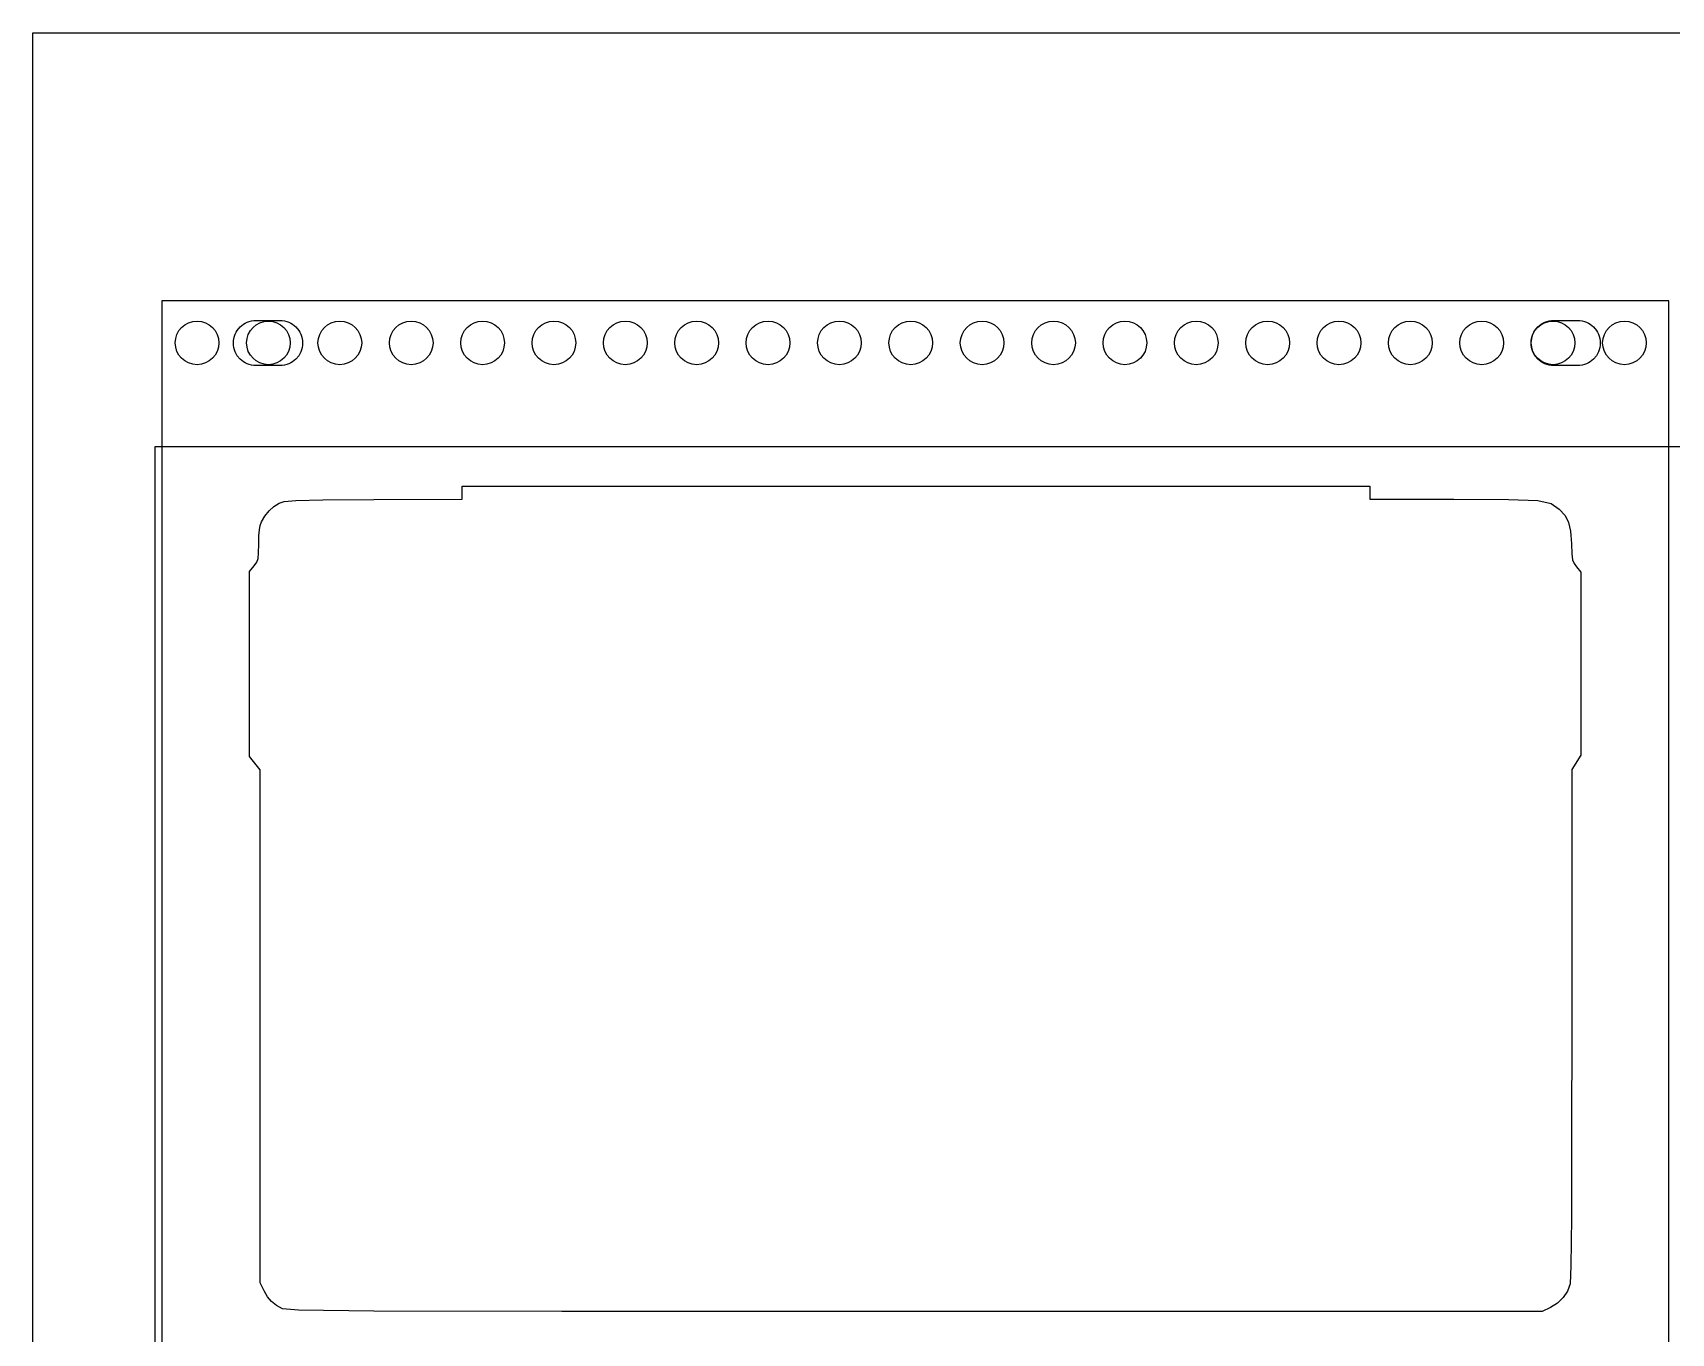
# Model space of a CAD drawing. Extents: x 0 to 234, y 0 to 155.
# Drawn here: x 0.2 to 116.9, y 62.3 to 154.9 of the extents above; entities that cross this region are included whole.
import ezdxf

# ---------------------------------------------------------------- set-up
doc = ezdxf.new("R2010")
doc.units = 0
doc.layers.get('0').update_dxf_attribs({"linetype": 'CONTINUOUS'})
doc.layers.add('Layer_1', color=7, linetype='CONTINUOUS')

msp = doc.modelspace()

# ---------------------------------------------------------------- linework, layer by layer
at = {"color": 7}
for p, q in [((11.025986, 134.120788), (11.29017, 134.264494)), ((11.29017, 134.264494), (11.582251, 134.354664)), ((11.582251, 134.354664), (11.895543, 134.386467)), ((11.895543, 134.386467), (12.209238, 134.354664)), ((12.209238, 134.354664), (12.501318, 134.264494)), ((12.501318, 134.264494), (12.765461, 134.120788)), ((16.108561, 134.120788), (16.372746, 134.264494)), ((16.372746, 134.264494), (16.664826, 134.354664)), ((16.664826, 134.354664), (16.978118, 134.386467)), ((16.978118, 134.386467), (17.291813, 134.354664)), ((17.291813, 134.354664), (17.583893, 134.264494)), ((17.583893, 134.264494), (17.848037, 134.120788)), ((21.191197, 134.120788), (21.455381, 134.264494)), ((21.455381, 134.264494), (21.747461, 134.354664)), ((21.747461, 134.354664), (22.060754, 134.386467)), ((22.060754, 134.386467), (22.374448, 134.354664)), ((22.374448, 134.354664), (22.666529, 134.264494)), ((22.666529, 134.264494), (22.930672, 134.120788)), ((26.273832, 134.120788), (26.538018, 134.264494)), ((26.538018, 134.264494), (26.830097, 134.354664)), ((26.830097, 134.354664), (27.14339, 134.386467)), ((27.14339, 134.386467), (27.457085, 134.354664)), ((27.457085, 134.354664), (27.749164, 134.264494)), ((27.749164, 134.264494), (28.013308, 134.120788)), ((31.356467, 134.120788), (31.620653, 134.264494)), ((31.620653, 134.264494), (31.912732, 134.354664)), ((31.912732, 134.354664), (32.226025, 134.386467)), ((32.226025, 134.386467), (32.53972, 134.354664)), ((32.53972, 134.354664), (32.831799, 134.264494)), ((32.831799, 134.264494), (33.095943, 134.120788)), ((36.439105, 134.120788), (36.703288, 134.264494)), ((36.703288, 134.264494), (36.995367, 134.354664)), ((36.995367, 134.354664), (37.30866, 134.386467)), ((37.30866, 134.386467), (37.622356, 134.354664)), ((37.622356, 134.354664), (37.914434, 134.264494)), ((37.914434, 134.264494), (38.178579, 134.120788)), ((41.52174, 134.120788), (41.785924, 134.264494)), ((41.785924, 134.264494), (42.078002, 134.354664)), ((42.078002, 134.354664), (42.391296, 134.386467)), ((42.391296, 134.386467), (42.704991, 134.354664)), ((42.704991, 134.354664), (42.99707, 134.264494)), ((42.99707, 134.264494), (43.261214, 134.120788)), ((46.604375, 134.120788), (46.868559, 134.264494)), ((46.868559, 134.264494), (47.16064, 134.354664)), ((47.16064, 134.354664), (47.473931, 134.386467)), ((47.473931, 134.386467), (47.787626, 134.354664)), ((47.787626, 134.354664), (48.079705, 134.264494)), ((48.079705, 134.264494), (48.343849, 134.120788)), ((51.68701, 134.120788), (51.951194, 134.264494)), ((51.951194, 134.264494), (52.243276, 134.354664)), ((52.243276, 134.354664), (52.556566, 134.386467)), ((52.556566, 134.386467), (52.870261, 134.354664)), ((52.870261, 134.354664), (53.162343, 134.264494)), ((53.162343, 134.264494), (53.426487, 134.120788)), ((56.769646, 134.120788), (57.033829, 134.264494)), ((57.033829, 134.264494), (57.325911, 134.354664)), ((57.325911, 134.354664), (57.639204, 134.386467)), ((57.639204, 134.386467), (57.952897, 134.354664)), ((57.952897, 134.354664), (58.244978, 134.264494)), ((58.244978, 134.264494), (58.509122, 134.120788)), ((61.852281, 134.120788), (62.116467, 134.264494)), ((62.116467, 134.264494), (62.408546, 134.354664)), ((62.408546, 134.354664), (62.721839, 134.386467)), ((62.721839, 134.386467), (63.035535, 134.354664)), ((63.035535, 134.354664), (63.327613, 134.264494)), ((63.327613, 134.264494), (63.591757, 134.120788)), ((66.934916, 134.120788), (67.1991, 134.264494)), ((67.1991, 134.264494), (67.491181, 134.354664)), ((67.491181, 134.354664), (67.804474, 134.386467)), ((67.804474, 134.386467), (68.118167, 134.354664)), ((68.118167, 134.354664), (68.410249, 134.264494)), ((68.410249, 134.264494), (68.674393, 134.120788)), ((72.017551, 134.120788), (72.281738, 134.264494)), ((72.281738, 134.264494), (72.573817, 134.354664)), ((72.573817, 134.354664), (72.88711, 134.386467)), ((72.88711, 134.386467), (73.200805, 134.354664)), ((73.200805, 134.354664), (73.492884, 134.264494)), ((73.492884, 134.264494), (73.757028, 134.120788)), ((77.100189, 134.120788), (77.364373, 134.264494)), ((77.364373, 134.264494), (77.656452, 134.354664)), ((77.656452, 134.354664), (77.969745, 134.386467)), ((77.969745, 134.386467), (78.28344, 134.354664)), ((78.28344, 134.354664), (78.575519, 134.264494)), ((78.575519, 134.264494), (78.839663, 134.120788)), ((82.182824, 134.120788), (82.447008, 134.264494)), ((82.447008, 134.264494), (82.739087, 134.354664)), ((82.739087, 134.354664), (83.05238, 134.386467)), ((83.05238, 134.386467), (83.366076, 134.354664)), ((83.366076, 134.354664), (83.658154, 134.264494)), ((83.658154, 134.264494), (83.922298, 134.120788)), ((87.26546, 134.120788), (87.529644, 134.264494)), ((87.529644, 134.264494), (87.821722, 134.354664)), ((87.821722, 134.354664), (88.135016, 134.386467)), ((88.135016, 134.386467), (88.448711, 134.354664)), ((88.448711, 134.354664), (88.74079, 134.264494)), ((88.74079, 134.264494), (89.004934, 134.120788)), ((92.348095, 134.120788), (92.612279, 134.264494)), ((92.612279, 134.264494), (92.90436, 134.354664)), ((92.90436, 134.354664), (93.217651, 134.386467)), ((93.217651, 134.386467), (93.531346, 134.354664)), ((93.531346, 134.354664), (93.823428, 134.264494)), ((93.823428, 134.264494), (94.087569, 134.120788)), ((97.43073, 134.120788), (97.694914, 134.264494)), ((97.694914, 134.264494), (97.986996, 134.354664)), ((97.986996, 134.354664), (98.300286, 134.386467)), ((98.300286, 134.386467), (98.613981, 134.354664)), ((98.613981, 134.354664), (98.906063, 134.264494)), ((98.906063, 134.264494), (99.170207, 134.120788)), ((102.513365, 134.120788), (102.777549, 134.264494)), ((102.777549, 134.264494), (103.069631, 134.354664)), ((103.069631, 134.354664), (103.382924, 134.386467)), ((103.382924, 134.386467), (103.696617, 134.354664)), ((103.696617, 134.354664), (103.988698, 134.264494)), ((103.988698, 134.264494), (104.252842, 134.120788)), ((107.596001, 134.120788), (107.860187, 134.264494)), ((107.860187, 134.264494), (108.152266, 134.354664)), ((108.152266, 134.354664), (108.465559, 134.386467)), ((108.465559, 134.386467), (108.779254, 134.354664)), ((108.779254, 134.354664), (109.071333, 134.264494)), ((109.071333, 134.264494), (109.335477, 134.120788)), ((112.678639, 134.120788), (112.942822, 134.264494)), ((112.942822, 134.264494), (113.234901, 134.354664)), ((113.234901, 134.354664), (113.548194, 134.386467)), ((113.548194, 134.386467), (113.86189, 134.354664)), ((113.86189, 134.354664), (114.153969, 134.264494)), ((114.153969, 134.264494), (114.418113, 134.120788)), ((10.340026, 132.830664), (10.371464, 133.144245)), ((10.371464, 133.144245), (10.462277, 133.43648)), ((10.462277, 133.43648), (10.605781, 133.700543)), ((10.605781, 133.700543), (10.795656, 133.930796)), ((10.795656, 133.930796), (11.025986, 134.120788)), ((12.765461, 134.120788), (12.995832, 133.930796)), ((12.995832, 133.930796), (13.185708, 133.700543)), ((13.185708, 133.700543), (13.329171, 133.43648)), ((13.329171, 133.43648), (13.41958, 133.144245)), ((13.41958, 133.144245), (13.45142, 132.830664)), ((15.422602, 132.830664), (15.454039, 133.144245)), ((15.454039, 133.144245), (15.544852, 133.43648)), ((15.544852, 133.43648), (15.688357, 133.700543)), ((15.688357, 133.700543), (15.878231, 133.930796)), ((15.878231, 133.930796), (16.108561, 134.120788)), ((17.848037, 134.120788), (18.078407, 133.930796)), ((18.078407, 133.930796), (18.268282, 133.700543)), ((18.268282, 133.700543), (18.411746, 133.43648)), ((18.411746, 133.43648), (18.502156, 133.144245)), ((18.502156, 133.144245), (18.533996, 132.830664)), ((20.505237, 132.830664), (20.536675, 133.144245)), ((20.536675, 133.144245), (20.627488, 133.43648)), ((20.627488, 133.43648), (20.770992, 133.700543)), ((20.770992, 133.700543), (20.960867, 133.930796)), ((20.960867, 133.930796), (21.191197, 134.120788)), ((22.930672, 134.120788), (23.161043, 133.930796)), ((23.161043, 133.930796), (23.350919, 133.700543)), ((23.350919, 133.700543), (23.494381, 133.43648)), ((23.494381, 133.43648), (23.584791, 133.144245)), ((23.584791, 133.144245), (23.616631, 132.830664)), ((25.587873, 132.830664), (25.619311, 133.144245)), ((25.619311, 133.144245), (25.710124, 133.43648)), ((25.710124, 133.43648), (25.853627, 133.700543)), ((25.853627, 133.700543), (26.043503, 133.930796)), ((26.043503, 133.930796), (26.273832, 134.120788)), ((28.013308, 134.120788), (28.243678, 133.930796)), ((28.243678, 133.930796), (28.433554, 133.700543)), ((28.433554, 133.700543), (28.577016, 133.43648)), ((28.577016, 133.43648), (28.667427, 133.144245)), ((28.667427, 133.144245), (28.699267, 132.830664)), ((30.670508, 132.830664), (30.701946, 133.144245)), ((30.701946, 133.144245), (30.792759, 133.43648)), ((30.792759, 133.43648), (30.936263, 133.700543)), ((30.936263, 133.700543), (31.126139, 133.930796)), ((31.126139, 133.930796), (31.356467, 134.120788)), ((33.095943, 134.120788), (33.326313, 133.930796)), ((33.326313, 133.930796), (33.516189, 133.700543)), ((33.516189, 133.700543), (33.659651, 133.43648)), ((33.659651, 133.43648), (33.750062, 133.144245)), ((33.750062, 133.144245), (33.781902, 132.830664)), ((35.753143, 132.830664), (35.784581, 133.144245)), ((35.784581, 133.144245), (35.875394, 133.43648)), ((35.875394, 133.43648), (36.018899, 133.700543)), ((36.018899, 133.700543), (36.208774, 133.930796)), ((36.208774, 133.930796), (36.439105, 134.120788)), ((38.178579, 134.120788), (38.408949, 133.930796)), ((38.408949, 133.930796), (38.598824, 133.700543)), ((38.598824, 133.700543), (38.742289, 133.43648)), ((38.742289, 133.43648), (38.832697, 133.144245)), ((38.832697, 133.144245), (38.864537, 132.830664)), ((40.835781, 132.830664), (40.867216, 133.144245)), ((40.867216, 133.144245), (40.958032, 133.43648)), ((40.958032, 133.43648), (41.101534, 133.700543)), ((41.101534, 133.700543), (41.291409, 133.930796)), ((41.291409, 133.930796), (41.52174, 134.120788)), ((43.261214, 134.120788), (43.491587, 133.930796)), ((43.491587, 133.930796), (43.681462, 133.700543)), ((43.681462, 133.700543), (43.824925, 133.43648)), ((43.824925, 133.43648), (43.915333, 133.144245)), ((43.915333, 133.144245), (43.947173, 132.830664)), ((45.918416, 132.830664), (45.949851, 133.144245)), ((45.949851, 133.144245), (46.040664, 133.43648)), ((46.040664, 133.43648), (46.184169, 133.700543)), ((46.184169, 133.700543), (46.374045, 133.930796)), ((46.374045, 133.930796), (46.604375, 134.120788)), ((48.343849, 134.120788), (48.574219, 133.930796)), ((48.574219, 133.930796), (48.764095, 133.700543)), ((48.764095, 133.700543), (48.90756, 133.43648)), ((48.90756, 133.43648), (48.997971, 133.144245)), ((48.997971, 133.144245), (49.02981, 132.830664)), ((51.001052, 132.830664), (51.032489, 133.144245)), ((51.032489, 133.144245), (51.123302, 133.43648)), ((51.123302, 133.43648), (51.266804, 133.700543)), ((51.266804, 133.700543), (51.45668, 133.930796)), ((51.45668, 133.930796), (51.68701, 134.120788)), ((53.426487, 134.120788), (53.656857, 133.930796)), ((53.656857, 133.930796), (53.846733, 133.700543)), ((53.846733, 133.700543), (53.990195, 133.43648)), ((53.990195, 133.43648), (54.080606, 133.144245)), ((54.080606, 133.144245), (54.112446, 132.830664)), ((56.083687, 132.830664), (56.115125, 133.144245)), ((56.115125, 133.144245), (56.205938, 133.43648)), ((56.205938, 133.43648), (56.34944, 133.700543)), ((56.34944, 133.700543), (56.539315, 133.930796)), ((56.539315, 133.930796), (56.769646, 134.120788)), ((58.509122, 134.120788), (58.739492, 133.930796)), ((58.739492, 133.930796), (58.929368, 133.700543)), ((58.929368, 133.700543), (59.07283, 133.43648)), ((59.07283, 133.43648), (59.163241, 133.144245)), ((59.163241, 133.144245), (59.195081, 132.830664)), ((61.166322, 132.830664), (61.19776, 133.144245)), ((61.19776, 133.144245), (61.288573, 133.43648)), ((61.288573, 133.43648), (61.432078, 133.700543)), ((61.432078, 133.700543), (61.62195, 133.930796)), ((61.62195, 133.930796), (61.852281, 134.120788)), ((63.591757, 134.120788), (63.822128, 133.930796)), ((63.822128, 133.930796), (64.012003, 133.700543)), ((64.012003, 133.700543), (64.155466, 133.43648)), ((64.155466, 133.43648), (64.245876, 133.144245)), ((64.245876, 133.144245), (64.277716, 132.830664)), ((66.248957, 132.830664), (66.280395, 133.144245)), ((66.280395, 133.144245), (66.371208, 133.43648)), ((66.371208, 133.43648), (66.514713, 133.700543)), ((66.514713, 133.700543), (66.704588, 133.930796)), ((66.704588, 133.930796), (66.934916, 134.120788)), ((68.674393, 134.120788), (68.904763, 133.930796)), ((68.904763, 133.930796), (69.094638, 133.700543)), ((69.094638, 133.700543), (69.238101, 133.43648)), ((69.238101, 133.43648), (69.328512, 133.144245)), ((69.328512, 133.144245), (69.360351, 132.830664)), ((71.331593, 132.830664), (71.36303, 133.144245)), ((71.36303, 133.144245), (71.453843, 133.43648)), ((71.453843, 133.43648), (71.597348, 133.700543)), ((71.597348, 133.700543), (71.787224, 133.930796)), ((71.787224, 133.930796), (72.017551, 134.120788)), ((73.757028, 134.120788), (73.987398, 133.930796)), ((73.987398, 133.930796), (74.177274, 133.700543)), ((74.177274, 133.700543), (74.320739, 133.43648)), ((74.320739, 133.43648), (74.411147, 133.144245)), ((74.411147, 133.144245), (74.442987, 132.830664)), ((76.41423, 132.830664), (76.445666, 133.144245)), ((76.445666, 133.144245), (76.536479, 133.43648)), ((76.536479, 133.43648), (76.679983, 133.700543)), ((76.679983, 133.700543), (76.869859, 133.930796)), ((76.869859, 133.930796), (77.100189, 134.120788)), ((78.839663, 134.120788), (79.070033, 133.930796)), ((79.070033, 133.930796), (79.259909, 133.700543)), ((79.259909, 133.700543), (79.403371, 133.43648)), ((79.403371, 133.43648), (79.493782, 133.144245)), ((79.493782, 133.144245), (79.525622, 132.830664)), ((81.496863, 132.830664), (81.528301, 133.144245)), ((81.528301, 133.144245), (81.619114, 133.43648)), ((81.619114, 133.43648), (81.762619, 133.700543)), ((81.762619, 133.700543), (81.952494, 133.930796)), ((81.952494, 133.930796), (82.182824, 134.120788)), ((83.922298, 134.120788), (84.152669, 133.930796)), ((84.152669, 133.930796), (84.342544, 133.700543)), ((84.342544, 133.700543), (84.486009, 133.43648)), ((84.486009, 133.43648), (84.576417, 133.144245)), ((84.576417, 133.144245), (84.608257, 132.830664)), ((86.579501, 132.830664), (86.610939, 133.144245)), ((86.610939, 133.144245), (86.701752, 133.43648)), ((86.701752, 133.43648), (86.845254, 133.700543)), ((86.845254, 133.700543), (87.035129, 133.930796)), ((87.035129, 133.930796), (87.26546, 134.120788)), ((89.004934, 134.120788), (89.235306, 133.930796)), ((89.235306, 133.930796), (89.425182, 133.700543)), ((89.425182, 133.700543), (89.568644, 133.43648)), ((89.568644, 133.43648), (89.659055, 133.144245)), ((89.659055, 133.144245), (89.690895, 132.830664)), ((91.662136, 132.830664), (91.693571, 133.144245)), ((91.693571, 133.144245), (91.784384, 133.43648)), ((91.784384, 133.43648), (91.927889, 133.700543)), ((91.927889, 133.700543), (92.117765, 133.930796)), ((92.117765, 133.930796), (92.348095, 134.120788)), ((94.087569, 134.120788), (94.317939, 133.930796)), ((94.317939, 133.930796), (94.507815, 133.700543)), ((94.507815, 133.700543), (94.65128, 133.43648)), ((94.65128, 133.43648), (94.74169, 133.144245)), ((94.74169, 133.144245), (94.77353, 132.830664)), ((96.744771, 132.830664), (96.776209, 133.144245)), ((96.776209, 133.144245), (96.867022, 133.43648)), ((96.867022, 133.43648), (97.010524, 133.700543)), ((97.010524, 133.700543), (97.2004, 133.930796)), ((97.2004, 133.930796), (97.43073, 134.120788)), ((99.170207, 134.120788), (99.400577, 133.930796)), ((99.400577, 133.930796), (99.590453, 133.700543)), ((99.590453, 133.700543), (99.733915, 133.43648)), ((99.733915, 133.43648), (99.824326, 133.144245)), ((99.824326, 133.144245), (99.856166, 132.830664)), ((101.827407, 132.830664), (101.858845, 133.144245)), ((101.858845, 133.144245), (101.949657, 133.43648)), ((101.949657, 133.43648), (102.09316, 133.700543)), ((102.09316, 133.700543), (102.283035, 133.930796)), ((102.283035, 133.930796), (102.513365, 134.120788)), ((104.252842, 134.120788), (104.483212, 133.930796)), ((104.483212, 133.930796), (104.673088, 133.700543)), ((104.673088, 133.700543), (104.81655, 133.43648)), ((104.81655, 133.43648), (104.906961, 133.144245)), ((104.906961, 133.144245), (104.938801, 132.830664)), ((106.910042, 132.830664), (106.94148, 133.144245)), ((106.94148, 133.144245), (107.032293, 133.43648)), ((107.032293, 133.43648), (107.175797, 133.700543)), ((107.175797, 133.700543), (107.36567, 133.930796)), ((107.36567, 133.930796), (107.596001, 134.120788)), ((109.335477, 134.120788), (109.565847, 133.930796)), ((109.565847, 133.930796), (109.755723, 133.700543)), ((109.755723, 133.700543), (109.899185, 133.43648)), ((109.899185, 133.43648), (109.989596, 133.144245)), ((109.989596, 133.144245), (110.021436, 132.830664)), ((111.992677, 132.830664), (112.024115, 133.144245)), ((112.024115, 133.144245), (112.114928, 133.43648)), ((112.114928, 133.43648), (112.258433, 133.700543)), ((112.258433, 133.700543), (112.448308, 133.930796)), ((112.448308, 133.930796), (112.678639, 134.120788)), ((114.418113, 134.120788), (114.648483, 133.930796)), ((114.648483, 133.930796), (114.838358, 133.700543)), ((114.838358, 133.700543), (114.981821, 133.43648)), ((114.981821, 133.43648), (115.072231, 133.144245)), ((115.072231, 133.144245), (115.104071, 132.830664)), ((10.371464, 132.517493), (10.340026, 132.830664)), ((10.462277, 132.225255), (10.371464, 132.517493)), ((10.605781, 131.96119), (10.462277, 132.225255)), ((10.795656, 131.730939), (10.605781, 131.96119)), ((13.185708, 131.96119), (12.995832, 131.730939)), ((13.329171, 132.225255), (13.185708, 131.96119)), ((13.41958, 132.517493), (13.329171, 132.225255)), ((13.45142, 132.830664), (13.41958, 132.517493)), ((15.454039, 132.517493), (15.422602, 132.830664)), ((15.544852, 132.225255), (15.454039, 132.517493)), ((15.688357, 131.96119), (15.544852, 132.225255)), ((15.878231, 131.730939), (15.688357, 131.96119)), ((18.268282, 131.96119), (18.078407, 131.730939)), ((18.411746, 132.225255), (18.268282, 131.96119)), ((18.502156, 132.517493), (18.411746, 132.225255)), ((18.533996, 132.830664), (18.502156, 132.517493)), ((20.536675, 132.517493), (20.505237, 132.830664)), ((20.627488, 132.225255), (20.536675, 132.517493)), ((20.770992, 131.96119), (20.627488, 132.225255)), ((20.960867, 131.730939), (20.770992, 131.96119)), ((23.350919, 131.96119), (23.161043, 131.730939)), ((23.494381, 132.225255), (23.350919, 131.96119)), ((23.584791, 132.517493), (23.494381, 132.225255)), ((23.616631, 132.830664), (23.584791, 132.517493)), ((25.619311, 132.517493), (25.587873, 132.830664)), ((25.710124, 132.225255), (25.619311, 132.517493)), ((25.853627, 131.96119), (25.710124, 132.225255)), ((26.043503, 131.730939), (25.853627, 131.96119)), ((28.433554, 131.96119), (28.243678, 131.730939)), ((28.577016, 132.225255), (28.433554, 131.96119)), ((28.667427, 132.517493), (28.577016, 132.225255)), ((28.699267, 132.830664), (28.667427, 132.517493)), ((30.701946, 132.517493), (30.670508, 132.830664)), ((30.792759, 132.225255), (30.701946, 132.517493)), ((30.936263, 131.96119), (30.792759, 132.225255)), ((31.126139, 131.730939), (30.936263, 131.96119)), ((33.516189, 131.96119), (33.326313, 131.730939)), ((33.659651, 132.225255), (33.516189, 131.96119)), ((33.750062, 132.517493), (33.659651, 132.225255)), ((33.781902, 132.830664), (33.750062, 132.517493)), ((35.784581, 132.517493), (35.753143, 132.830664)), ((35.875394, 132.225255), (35.784581, 132.517493)), ((36.018899, 131.96119), (35.875394, 132.225255)), ((36.208774, 131.730939), (36.018899, 131.96119)), ((38.598824, 131.96119), (38.408949, 131.730939)), ((38.742289, 132.225255), (38.598824, 131.96119)), ((38.832697, 132.517493), (38.742289, 132.225255)), ((38.864537, 132.830664), (38.832697, 132.517493)), ((40.867216, 132.517493), (40.835781, 132.830664)), ((40.958032, 132.225255), (40.867216, 132.517493)), ((41.101534, 131.96119), (40.958032, 132.225255)), ((41.291409, 131.730939), (41.101534, 131.96119)), ((43.681462, 131.96119), (43.491587, 131.730939)), ((43.824925, 132.225255), (43.681462, 131.96119)), ((43.915333, 132.517493), (43.824925, 132.225255)), ((43.947173, 132.830664), (43.915333, 132.517493)), ((45.949851, 132.517493), (45.918416, 132.830664)), ((46.040664, 132.225255), (45.949851, 132.517493)), ((46.184169, 131.96119), (46.040664, 132.225255)), ((46.374045, 131.730939), (46.184169, 131.96119)), ((48.764095, 131.96119), (48.574219, 131.730939)), ((48.90756, 132.225255), (48.764095, 131.96119)), ((48.997971, 132.517493), (48.90756, 132.225255)), ((49.02981, 132.830664), (48.997971, 132.517493)), ((51.032489, 132.517493), (51.001052, 132.830664)), ((51.123302, 132.225255), (51.032489, 132.517493)), ((51.266804, 131.96119), (51.123302, 132.225255)), ((51.45668, 131.730939), (51.266804, 131.96119)), ((53.846733, 131.96119), (53.656857, 131.730939)), ((53.990195, 132.225255), (53.846733, 131.96119)), ((54.080606, 132.517493), (53.990195, 132.225255)), ((54.112446, 132.830664), (54.080606, 132.517493)), ((56.115125, 132.517493), (56.083687, 132.830664)), ((56.205938, 132.225255), (56.115125, 132.517493)), ((56.34944, 131.96119), (56.205938, 132.225255)), ((56.539315, 131.730939), (56.34944, 131.96119)), ((58.929368, 131.96119), (58.739492, 131.730939)), ((59.07283, 132.225255), (58.929368, 131.96119)), ((59.163241, 132.517493), (59.07283, 132.225255)), ((59.195081, 132.830664), (59.163241, 132.517493)), ((61.19776, 132.517493), (61.166322, 132.830664)), ((61.288573, 132.225255), (61.19776, 132.517493)), ((61.432078, 131.96119), (61.288573, 132.225255)), ((61.62195, 131.730939), (61.432078, 131.96119)), ((64.012003, 131.96119), (63.822128, 131.730939)), ((64.155466, 132.225255), (64.012003, 131.96119)), ((64.245876, 132.517493), (64.155466, 132.225255)), ((64.277716, 132.830664), (64.245876, 132.517493)), ((66.280395, 132.517493), (66.248957, 132.830664)), ((66.371208, 132.225255), (66.280395, 132.517493)), ((66.514713, 131.96119), (66.371208, 132.225255)), ((66.704588, 131.730939), (66.514713, 131.96119)), ((69.094638, 131.96119), (68.904763, 131.730939)), ((69.238101, 132.225255), (69.094638, 131.96119)), ((69.328512, 132.517493), (69.238101, 132.225255)), ((69.360351, 132.830664), (69.328512, 132.517493)), ((71.36303, 132.517493), (71.331593, 132.830664)), ((71.453843, 132.225255), (71.36303, 132.517493)), ((71.597348, 131.96119), (71.453843, 132.225255)), ((71.787224, 131.730939), (71.597348, 131.96119)), ((74.177274, 131.96119), (73.987398, 131.730939)), ((74.320739, 132.225255), (74.177274, 131.96119)), ((74.411147, 132.517493), (74.320739, 132.225255)), ((74.442987, 132.830664), (74.411147, 132.517493)), ((76.445666, 132.517493), (76.41423, 132.830664)), ((76.536479, 132.225255), (76.445666, 132.517493)), ((76.679983, 131.96119), (76.536479, 132.225255)), ((76.869859, 131.730939), (76.679983, 131.96119)), ((79.259909, 131.96119), (79.070033, 131.730939)), ((79.403371, 132.225255), (79.259909, 131.96119)), ((79.493782, 132.517493), (79.403371, 132.225255)), ((79.525622, 132.830664), (79.493782, 132.517493)), ((81.528301, 132.517493), (81.496863, 132.830664)), ((81.619114, 132.225255), (81.528301, 132.517493)), ((81.762619, 131.96119), (81.619114, 132.225255)), ((81.952494, 131.730939), (81.762619, 131.96119)), ((84.342544, 131.96119), (84.152669, 131.730939)), ((84.486009, 132.225255), (84.342544, 131.96119)), ((84.576417, 132.517493), (84.486009, 132.225255)), ((84.608257, 132.830664), (84.576417, 132.517493)), ((86.610939, 132.517493), (86.579501, 132.830664)), ((86.701752, 132.225255), (86.610939, 132.517493)), ((86.845254, 131.96119), (86.701752, 132.225255)), ((87.035129, 131.730939), (86.845254, 131.96119)), ((89.425182, 131.96119), (89.235306, 131.730939)), ((89.568644, 132.225255), (89.425182, 131.96119)), ((89.659055, 132.517493), (89.568644, 132.225255)), ((89.690895, 132.830664), (89.659055, 132.517493)), ((91.693571, 132.517493), (91.662136, 132.830664)), ((91.784384, 132.225255), (91.693571, 132.517493)), ((91.927889, 131.96119), (91.784384, 132.225255)), ((92.117765, 131.730939), (91.927889, 131.96119)), ((94.507815, 131.96119), (94.317939, 131.730939)), ((94.65128, 132.225255), (94.507815, 131.96119)), ((94.74169, 132.517493), (94.65128, 132.225255)), ((94.77353, 132.830664), (94.74169, 132.517493)), ((96.776209, 132.517493), (96.744771, 132.830664)), ((96.867022, 132.225255), (96.776209, 132.517493)), ((97.010524, 131.96119), (96.867022, 132.225255)), ((97.2004, 131.730939), (97.010524, 131.96119)), ((99.590453, 131.96119), (99.400577, 131.730939)), ((99.733915, 132.225255), (99.590453, 131.96119)), ((99.824326, 132.517493), (99.733915, 132.225255)), ((99.856166, 132.830664), (99.824326, 132.517493)), ((101.858845, 132.517493), (101.827407, 132.830664)), ((101.949657, 132.225255), (101.858845, 132.517493)), ((102.09316, 131.96119), (101.949657, 132.225255)), ((102.283035, 131.730939), (102.09316, 131.96119)), ((104.673088, 131.96119), (104.483212, 131.730939)), ((104.81655, 132.225255), (104.673088, 131.96119)), ((104.906961, 132.517493), (104.81655, 132.225255)), ((104.938801, 132.830664), (104.906961, 132.517493)), ((106.94148, 132.517493), (106.910042, 132.830664)), ((107.032293, 132.225255), (106.94148, 132.517493)), ((107.175797, 131.96119), (107.032293, 132.225255)), ((107.36567, 131.730939), (107.175797, 131.96119)), ((109.755723, 131.96119), (109.565847, 131.730939)), ((109.899185, 132.225255), (109.755723, 131.96119)), ((109.989596, 132.517493), (109.899185, 132.225255)), ((110.021436, 132.830664), (109.989596, 132.517493)), ((112.024115, 132.517493), (111.992677, 132.830664)), ((112.114928, 132.225255), (112.024115, 132.517493)), ((112.258433, 131.96119), (112.114928, 132.225255)), ((112.448308, 131.730939), (112.258433, 131.96119)), ((114.838358, 131.96119), (114.648483, 131.730939)), ((114.981821, 132.225255), (114.838358, 131.96119)), ((115.072231, 132.517493), (114.981821, 132.225255)), ((115.104071, 132.830664), (115.072231, 132.517493)), ((11.025986, 131.540947), (10.795656, 131.730939)), ((11.29017, 131.397636), (11.025986, 131.540947)), ((11.582251, 131.306669), (11.29017, 131.397636)), ((11.895543, 131.275268), (11.582251, 131.306669)), ((11.582251, 131.306669), (11.582251, 131.306669)), ((12.209238, 131.306669), (11.895543, 131.275268)), ((12.501318, 131.397636), (12.209238, 131.306669)), ((12.765461, 131.540947), (12.501318, 131.397636)), ((12.995832, 131.730939), (12.765461, 131.540947)), ((16.108561, 131.540947), (15.878231, 131.730939)), ((16.372746, 131.397636), (16.108561, 131.540947)), ((16.664826, 131.306669), (16.372746, 131.397636)), ((16.978118, 131.275268), (16.664826, 131.306669)), ((16.664826, 131.306669), (16.664826, 131.306669)), ((17.291813, 131.306669), (16.978118, 131.275268)), ((17.583893, 131.397636), (17.291813, 131.306669)), ((17.848037, 131.540947), (17.583893, 131.397636)), ((18.078407, 131.730939), (17.848037, 131.540947)), ((21.191197, 131.540947), (20.960867, 131.730939)), ((21.455381, 131.397636), (21.191197, 131.540947)), ((21.747461, 131.306669), (21.455381, 131.397636)), ((22.060754, 131.275268), (21.747461, 131.306669)), ((21.747461, 131.306669), (21.747461, 131.306669)), ((22.374448, 131.306669), (22.060754, 131.275268)), ((22.666529, 131.397636), (22.374448, 131.306669)), ((22.930672, 131.540947), (22.666529, 131.397636)), ((23.161043, 131.730939), (22.930672, 131.540947)), ((26.273832, 131.540947), (26.043503, 131.730939)), ((26.538018, 131.397636), (26.273832, 131.540947)), ((26.830097, 131.306669), (26.538018, 131.397636)), ((27.14339, 131.275268), (26.830097, 131.306669)), ((26.830097, 131.306669), (26.830097, 131.306669)), ((27.457085, 131.306669), (27.14339, 131.275268)), ((27.749164, 131.397636), (27.457085, 131.306669)), ((28.013308, 131.540947), (27.749164, 131.397636)), ((28.243678, 131.730939), (28.013308, 131.540947)), ((31.356467, 131.540947), (31.126139, 131.730939)), ((31.620653, 131.397636), (31.356467, 131.540947)), ((31.912732, 131.306669), (31.620653, 131.397636)), ((32.226025, 131.275268), (31.912732, 131.306669)), ((31.912732, 131.306669), (31.912732, 131.306669)), ((32.53972, 131.306669), (32.226025, 131.275268)), ((32.831799, 131.397636), (32.53972, 131.306669)), ((33.095943, 131.540947), (32.831799, 131.397636)), ((33.326313, 131.730939), (33.095943, 131.540947)), ((36.439105, 131.540947), (36.208774, 131.730939)), ((36.703288, 131.397636), (36.439105, 131.540947)), ((36.995367, 131.306669), (36.703288, 131.397636)), ((37.30866, 131.275268), (36.995367, 131.306669)), ((36.995367, 131.306669), (36.995367, 131.306669)), ((37.622356, 131.306669), (37.30866, 131.275268)), ((37.914434, 131.397636), (37.622356, 131.306669)), ((38.178579, 131.540947), (37.914434, 131.397636)), ((38.408949, 131.730939), (38.178579, 131.540947)), ((41.52174, 131.540947), (41.291409, 131.730939)), ((41.785924, 131.397636), (41.52174, 131.540947)), ((42.078002, 131.306669), (41.785924, 131.397636)), ((42.391296, 131.275268), (42.078002, 131.306669)), ((42.078002, 131.306669), (42.078002, 131.306669)), ((42.704991, 131.306669), (42.391296, 131.275268)), ((42.99707, 131.397636), (42.704991, 131.306669)), ((43.261214, 131.540947), (42.99707, 131.397636)), ((43.491587, 131.730939), (43.261214, 131.540947)), ((46.604375, 131.540947), (46.374045, 131.730939)), ((46.868559, 131.397636), (46.604375, 131.540947)), ((47.16064, 131.306669), (46.868559, 131.397636)), ((47.473931, 131.275268), (47.16064, 131.306669)), ((47.16064, 131.306669), (47.16064, 131.306669)), ((47.787626, 131.306669), (47.473931, 131.275268)), ((48.079705, 131.397636), (47.787626, 131.306669)), ((48.343849, 131.540947), (48.079705, 131.397636)), ((48.574219, 131.730939), (48.343849, 131.540947)), ((51.68701, 131.540947), (51.45668, 131.730939)), ((51.951194, 131.397636), (51.68701, 131.540947)), ((52.243276, 131.306669), (51.951194, 131.397636)), ((52.556566, 131.275268), (52.243276, 131.306669)), ((52.243276, 131.306669), (52.243276, 131.306669)), ((52.870261, 131.306669), (52.556566, 131.275268)), ((53.162343, 131.397636), (52.870261, 131.306669)), ((53.426487, 131.540947), (53.162343, 131.397636)), ((53.656857, 131.730939), (53.426487, 131.540947)), ((56.769646, 131.540947), (56.539315, 131.730939)), ((57.033829, 131.397636), (56.769646, 131.540947)), ((57.325911, 131.306669), (57.033829, 131.397636)), ((57.639204, 131.275268), (57.325911, 131.306669)), ((57.325911, 131.306669), (57.325911, 131.306669)), ((57.952897, 131.306669), (57.639204, 131.275268)), ((58.244978, 131.397636), (57.952897, 131.306669)), ((58.509122, 131.540947), (58.244978, 131.397636)), ((58.739492, 131.730939), (58.509122, 131.540947)), ((61.852281, 131.540947), (61.62195, 131.730939)), ((62.116467, 131.397636), (61.852281, 131.540947)), ((62.408546, 131.306669), (62.116467, 131.397636)), ((62.721839, 131.275268), (62.408546, 131.306669)), ((62.408546, 131.306669), (62.408546, 131.306669)), ((63.035535, 131.306669), (62.721839, 131.275268)), ((63.327613, 131.397636), (63.035535, 131.306669)), ((63.591757, 131.540947), (63.327613, 131.397636)), ((63.822128, 131.730939), (63.591757, 131.540947)), ((66.934916, 131.540947), (66.704588, 131.730939)), ((67.1991, 131.397636), (66.934916, 131.540947)), ((67.491181, 131.306669), (67.1991, 131.397636)), ((67.804474, 131.275268), (67.491181, 131.306669)), ((67.491181, 131.306669), (67.491181, 131.306669)), ((68.118167, 131.306669), (67.804474, 131.275268)), ((68.410249, 131.397636), (68.118167, 131.306669)), ((68.674393, 131.540947), (68.410249, 131.397636)), ((68.904763, 131.730939), (68.674393, 131.540947)), ((72.017551, 131.540947), (71.787224, 131.730939)), ((72.281738, 131.397636), (72.017551, 131.540947)), ((72.573817, 131.306669), (72.281738, 131.397636)), ((72.88711, 131.275268), (72.573817, 131.306669)), ((72.573817, 131.306669), (72.573817, 131.306669)), ((73.200805, 131.306669), (72.88711, 131.275268)), ((73.492884, 131.397636), (73.200805, 131.306669)), ((73.757028, 131.540947), (73.492884, 131.397636)), ((73.987398, 131.730939), (73.757028, 131.540947)), ((77.100189, 131.540947), (76.869859, 131.730939)), ((77.364373, 131.397636), (77.100189, 131.540947)), ((77.656452, 131.306669), (77.364373, 131.397636)), ((77.969745, 131.275268), (77.656452, 131.306669)), ((77.656452, 131.306669), (77.656452, 131.306669)), ((78.28344, 131.306669), (77.969745, 131.275268)), ((78.575519, 131.397636), (78.28344, 131.306669)), ((78.839663, 131.540947), (78.575519, 131.397636)), ((79.070033, 131.730939), (78.839663, 131.540947)), ((82.182824, 131.540947), (81.952494, 131.730939)), ((82.447008, 131.397636), (82.182824, 131.540947)), ((82.739087, 131.306669), (82.447008, 131.397636)), ((83.05238, 131.275268), (82.739087, 131.306669)), ((82.739087, 131.306669), (82.739087, 131.306669)), ((83.366076, 131.306669), (83.05238, 131.275268)), ((83.658154, 131.397636), (83.366076, 131.306669)), ((83.922298, 131.540947), (83.658154, 131.397636)), ((84.152669, 131.730939), (83.922298, 131.540947)), ((87.26546, 131.540947), (87.035129, 131.730939)), ((87.529644, 131.397636), (87.26546, 131.540947)), ((87.821722, 131.306669), (87.529644, 131.397636)), ((88.135016, 131.275268), (87.821722, 131.306669)), ((87.821722, 131.306669), (87.821722, 131.306669)), ((88.448711, 131.306669), (88.135016, 131.275268)), ((88.74079, 131.397636), (88.448711, 131.306669)), ((89.004934, 131.540947), (88.74079, 131.397636)), ((89.235306, 131.730939), (89.004934, 131.540947)), ((92.348095, 131.540947), (92.117765, 131.730939)), ((92.612279, 131.397636), (92.348095, 131.540947)), ((92.90436, 131.306669), (92.612279, 131.397636)), ((93.217651, 131.275268), (92.90436, 131.306669)), ((92.90436, 131.306669), (92.90436, 131.306669)), ((93.531346, 131.306669), (93.217651, 131.275268)), ((93.823428, 131.397636), (93.531346, 131.306669)), ((94.087569, 131.540947), (93.823428, 131.397636)), ((94.317939, 131.730939), (94.087569, 131.540947)), ((97.43073, 131.540947), (97.2004, 131.730939)), ((97.694914, 131.397636), (97.43073, 131.540947)), ((97.986996, 131.306669), (97.694914, 131.397636)), ((98.300286, 131.275268), (97.986996, 131.306669)), ((97.986996, 131.306669), (97.986996, 131.306669)), ((98.613981, 131.306669), (98.300286, 131.275268)), ((98.906063, 131.397636), (98.613981, 131.306669)), ((99.170207, 131.540947), (98.906063, 131.397636)), ((99.400577, 131.730939), (99.170207, 131.540947)), ((102.513365, 131.540947), (102.283035, 131.730939)), ((102.777549, 131.397636), (102.513365, 131.540947)), ((103.069631, 131.306669), (102.777549, 131.397636)), ((103.382924, 131.275268), (103.069631, 131.306669)), ((103.069631, 131.306669), (103.069631, 131.306669)), ((103.696617, 131.306669), (103.382924, 131.275268)), ((103.988698, 131.397636), (103.696617, 131.306669)), ((104.252842, 131.540947), (103.988698, 131.397636)), ((104.483212, 131.730939), (104.252842, 131.540947)), ((107.596001, 131.540947), (107.36567, 131.730939)), ((107.860187, 131.397636), (107.596001, 131.540947)), ((108.152266, 131.306669), (107.860187, 131.397636)), ((108.465559, 131.275268), (108.152266, 131.306669)), ((108.152266, 131.306669), (108.152266, 131.306669)), ((108.779254, 131.306669), (108.465559, 131.275268)), ((109.071333, 131.397636), (108.779254, 131.306669)), ((109.335477, 131.540947), (109.071333, 131.397636)), ((109.565847, 131.730939), (109.335477, 131.540947)), ((112.678639, 131.540947), (112.448308, 131.730939)), ((112.942822, 131.397636), (112.678639, 131.540947)), ((113.234901, 131.306669), (112.942822, 131.397636)), ((113.548194, 131.275268), (113.234901, 131.306669)), ((113.234901, 131.306669), (113.234901, 131.306669)), ((113.86189, 131.306669), (113.548194, 131.275268)), ((114.153969, 131.397636), (113.86189, 131.306669)), ((114.418113, 131.540947), (114.153969, 131.397636)), ((114.648483, 131.730939), (114.418113, 131.540947)), ((8.921149, 125.451911), (224.864864, 125.451911)), ((8.921149, 16.589768), (8.921149, 125.451911))]:
    msp.add_line(p, q, dxfattribs=at)
at = {"layer": 'Layer_1', "color": 7}
for p, q in [((0.193807, 154.924915), (209.941308, 154.924915)), ((0.193807, 0.19383), (0.193807, 154.924915))]:
    msp.add_line(p, q, dxfattribs=at)
at = {"layer": 'Layer_1', "color": 1}
for p, q in [((116.697026, 135.817549), (9.384794, 135.817549)), ((9.384794, 135.817549), (9.384794, 7.317537)), ((116.697026, 7.317537), (116.697026, 135.817549)), ((15.191185, 134.156749), (15.324225, 134.237449)), ((15.324225, 134.237449), (15.465355, 134.305249)), ((15.465355, 134.305249), (15.613755, 134.359349)), ((15.613755, 134.359349), (15.768635, 134.398949)), ((15.768635, 134.398949), (15.929205, 134.423349)), ((15.929205, 134.423349), (16.094655, 134.431349)), ((16.094655, 134.431349), (16.094655, 134.431349)), ((16.094655, 134.431259), (17.794655, 134.431259)), ((17.794655, 134.431259), (17.960105, 134.423259)), ((17.960105, 134.423259), (18.120665, 134.398859)), ((18.120665, 134.398859), (18.275555, 134.359259)), ((18.275555, 134.359259), (18.423955, 134.305159)), ((18.423955, 134.305159), (18.565075, 134.237359)), ((18.565075, 134.237359), (18.698115, 134.156759)), ((107.606366, 134.156749), (107.739406, 134.237449)), ((107.739406, 134.237449), (107.880536, 134.305249)), ((107.880536, 134.305249), (108.028936, 134.359349)), ((108.028936, 134.359349), (108.183816, 134.398949)), ((108.183816, 134.398949), (108.344386, 134.423349)), ((108.344386, 134.423349), (108.509836, 134.431349)), ((108.509836, 134.431349), (108.509836, 134.431349)), ((108.509836, 134.431259), (110.209836, 134.431259)), ((110.209836, 134.431259), (110.375286, 134.423259)), ((110.375286, 134.423259), (110.535846, 134.398859)), ((110.535846, 134.398859), (110.690736, 134.359259)), ((110.690736, 134.359259), (110.839136, 134.305159)), ((110.839136, 134.305159), (110.980256, 134.237359)), ((110.980256, 134.237359), (111.113296, 134.156759)), ((14.489195, 132.983349), (14.513595, 133.143919)), ((14.513595, 133.143919), (14.553195, 133.298799)), ((14.553195, 133.298799), (14.607295, 133.447199)), ((14.607295, 133.447199), (14.675095, 133.588319)), ((14.675095, 133.588319), (14.755795, 133.721359)), ((14.755795, 133.721359), (14.952535, 133.960009)), ((14.952535, 133.960009), (15.191185, 134.156749)), ((18.698115, 134.156759), (18.936765, 133.960009)), ((18.936765, 133.960009), (19.133505, 133.721369)), ((19.133505, 133.721369), (19.214205, 133.588319)), ((19.214205, 133.588319), (19.282005, 133.447199)), ((19.282005, 133.447199), (19.336105, 133.298799)), ((19.336105, 133.298799), (19.375705, 133.143919)), ((19.375705, 133.143919), (19.400105, 132.983349)), ((106.904376, 132.983349), (106.928776, 133.143919)), ((106.928776, 133.143919), (106.968376, 133.298799)), ((106.968376, 133.298799), (107.022476, 133.447199)), ((107.022476, 133.447199), (107.090276, 133.588319)), ((107.090276, 133.588319), (107.170976, 133.721359)), ((107.170976, 133.721359), (107.367716, 133.960009)), ((107.367716, 133.960009), (107.606366, 134.156749)), ((111.113296, 134.156759), (111.351946, 133.960009)), ((111.351946, 133.960009), (111.548686, 133.721369)), ((111.548686, 133.721369), (111.629386, 133.588319)), ((111.629386, 133.588319), (111.697186, 133.447199)), ((111.697186, 133.447199), (111.751286, 133.298799)), ((111.751286, 133.298799), (111.790886, 133.143919)), ((111.790886, 133.143919), (111.815286, 132.983349)), ((14.481195, 132.817899), (14.489195, 132.983349)), ((14.489195, 132.652449), (14.481195, 132.817899)), ((14.513595, 132.491879), (14.489195, 132.652449)), ((14.553195, 132.336999), (14.513595, 132.491879)), ((14.607295, 132.188599), (14.553195, 132.336999)), ((14.675095, 132.047479), (14.607295, 132.188599)), ((14.755795, 131.914439), (14.675095, 132.047479)), ((14.952535, 131.675789), (14.755795, 131.914439)), ((19.133505, 131.914439), (18.936765, 131.675789)), ((19.214205, 132.047479), (19.133505, 131.914439)), ((19.282005, 132.188599), (19.214205, 132.047479)), ((19.336105, 132.336999), (19.282005, 132.188599)), ((19.375705, 132.491889), (19.336105, 132.336999)), ((19.400105, 132.652449), (19.375705, 132.491889)), ((19.400105, 132.983349), (19.408105, 132.817899)), ((19.408105, 132.817899), (19.400105, 132.652449)), ((106.896376, 132.817899), (106.904376, 132.983349)), ((106.904376, 132.652449), (106.896376, 132.817899)), ((106.928776, 132.491879), (106.904376, 132.652449)), ((106.968376, 132.336999), (106.928776, 132.491879)), ((107.022476, 132.188599), (106.968376, 132.336999)), ((107.090276, 132.047479), (107.022476, 132.188599)), ((107.170976, 131.914439), (107.090276, 132.047479)), ((107.367716, 131.675789), (107.170976, 131.914439)), ((111.548686, 131.914439), (111.351946, 131.675789)), ((111.629386, 132.047479), (111.548686, 131.914439)), ((111.697186, 132.188599), (111.629386, 132.047479)), ((111.751286, 132.336999), (111.697186, 132.188599)), ((111.790886, 132.491889), (111.751286, 132.336999)), ((111.815286, 132.652449), (111.790886, 132.491889)), ((111.815286, 132.983349), (111.823286, 132.817899)), ((111.823286, 132.817899), (111.815286, 132.652449)), ((15.191185, 131.479049), (14.952535, 131.675789)), ((15.324225, 131.398349), (15.191185, 131.479049)), ((15.465355, 131.330549), (15.324225, 131.398349)), ((15.613755, 131.276449), (15.465355, 131.330549)), ((15.768635, 131.236849), (15.613755, 131.276449)), ((15.929205, 131.212449), (15.768635, 131.236849)), ((16.094655, 131.204449), (15.929205, 131.212449)), ((17.794655, 131.204449), (16.094655, 131.204449)), ((17.960105, 131.212449), (17.794655, 131.204449)), ((18.120665, 131.236849), (17.960105, 131.212449)), ((18.275555, 131.276449), (18.120665, 131.236849)), ((18.423955, 131.330549), (18.275555, 131.276449)), ((18.565075, 131.398349), (18.423955, 131.330549)), ((18.698115, 131.479049), (18.565075, 131.398349)), ((18.936765, 131.675789), (18.698115, 131.479049)), ((107.606366, 131.479049), (107.367716, 131.675789)), ((107.739406, 131.398349), (107.606366, 131.479049)), ((107.880536, 131.330549), (107.739406, 131.398349)), ((108.028936, 131.276449), (107.880536, 131.330549)), ((108.183816, 131.236849), (108.028936, 131.276449)), ((108.344386, 131.212449), (108.183816, 131.236849)), ((108.509836, 131.204449), (108.344386, 131.212449)), ((110.209836, 131.204449), (108.509836, 131.204449)), ((110.375286, 131.212449), (110.209836, 131.204449)), ((110.535846, 131.236849), (110.375286, 131.212449)), ((110.690736, 131.276449), (110.535846, 131.236849)), ((110.839136, 131.330549), (110.690736, 131.276449)), ((110.980256, 131.398349), (110.839136, 131.330549)), ((111.113296, 131.479049), (110.980256, 131.398349)), ((111.351946, 131.675789), (111.113296, 131.479049)), ((30.76478, 121.692248), (30.76478, 122.625178)), ((30.76478, 122.625178), (95.424876, 122.625178)), ((95.424876, 122.625178), (95.424876, 121.685848)), ((17.365558, 121.164908), (17.742328, 121.403858)), ((17.742328, 121.403858), (18.10441, 121.536618)), ((18.10441, 121.536618), (18.93626, 121.608918)), ((18.93626, 121.608938), (20.854327, 121.642838)), ((20.854327, 121.642818), (24.47815, 121.662918)), ((24.47815, 121.662958), (30.76478, 121.692258)), ((95.424876, 121.685848), (101.392483, 121.685848)), ((101.392483, 121.685848), (105.285423, 121.674848)), ((105.285423, 121.674858), (107.36986, 121.596158)), ((107.36986, 121.596118), (108.338695, 121.385548)), ((108.338695, 121.385548), (108.887701, 120.977228)), ((16.489709, 120.069938), (16.730433, 120.488328)), ((16.730433, 120.488328), (17.02502, 120.856378)), ((17.02502, 120.856378), (17.365558, 121.164908)), ((108.887701, 120.977228), (109.313386, 120.518548)), ((109.313386, 120.518548), (109.573724, 120.034238)), ((16.286157, 118.505308), (16.298892, 119.076588)), ((16.298861, 119.076588), (16.333099, 119.497728)), ((16.333141, 119.497728), (16.394833, 119.814508)), ((16.394781, 119.814508), (16.489668, 120.069938)), ((109.573724, 120.034238), (109.714634, 119.403428)), ((109.714634, 119.403428), (109.775283, 118.506218)), ((16.276355, 117.850708), (16.28575, 118.505308)), ((109.775314, 118.506218), (109.80663, 117.798518)), ((15.633423, 116.539668), (15.957332, 116.948908)), ((15.957332, 116.948908), (16.14033, 117.203428)), ((16.14033, 117.203428), (16.236261, 117.460688)), ((16.23625, 117.460688), (16.276334, 117.850708)), ((109.80663, 117.798518), (109.857465, 117.378288)), ((109.857507, 117.378288), (109.95636, 117.114618)), ((109.95635, 117.114618), (110.132511, 116.874748)), ((110.132511, 116.874748), (110.44761, 116.493888)), ((15.633423, 103.362508), (15.633423, 116.539668)), ((110.44761, 116.493888), (110.44761, 103.440318)), ((16.395752, 102.406628), (15.633423, 103.362508)), ((110.44761, 103.440318), (109.793905, 102.423128)), ((16.397714, 65.843288), (16.394583, 102.406628)), ((109.793905, 102.423128), (109.793905, 84.372598)), ((109.793905, 84.372598), (109.786598, 76.183258)), ((109.787047, 76.183258), (109.765543, 70.476688)), ((109.765533, 70.476688), (109.728372, 67.072818)), ((109.72833, 67.072818), (109.675511, 65.792008)), ((16.664869, 65.294848), (16.397714, 65.843288)), ((109.6755, 65.792008), (109.490539, 65.271978)), ((16.913432, 64.862758), (16.664869, 65.294848)), ((17.205065, 64.512978), (16.913432, 64.862758)), ((17.554444, 64.231908), (17.205065, 64.512978)), ((17.974273, 64.005788), (17.554444, 64.231908)), ((108.778117, 64.407698), (108.277055, 64.096448)), ((109.187173, 64.805008), (108.778117, 64.407698)), ((109.490539, 65.271978), (109.187173, 64.805008)), ((19.128048, 63.897788), (17.974273, 64.005788)), ((24.493808, 63.840038), (19.128048, 63.897738)), ((37.867571, 63.817158), (24.493808, 63.840058)), ((63.048361, 63.811728), (37.867571, 63.816728)), ((107.685961, 63.809848), (63.048361, 63.811848)), ((108.277055, 64.096448), (107.685961, 63.809848))]:
    msp.add_line(p, q, dxfattribs=at)

doc.saveas('drawing.dxf')
